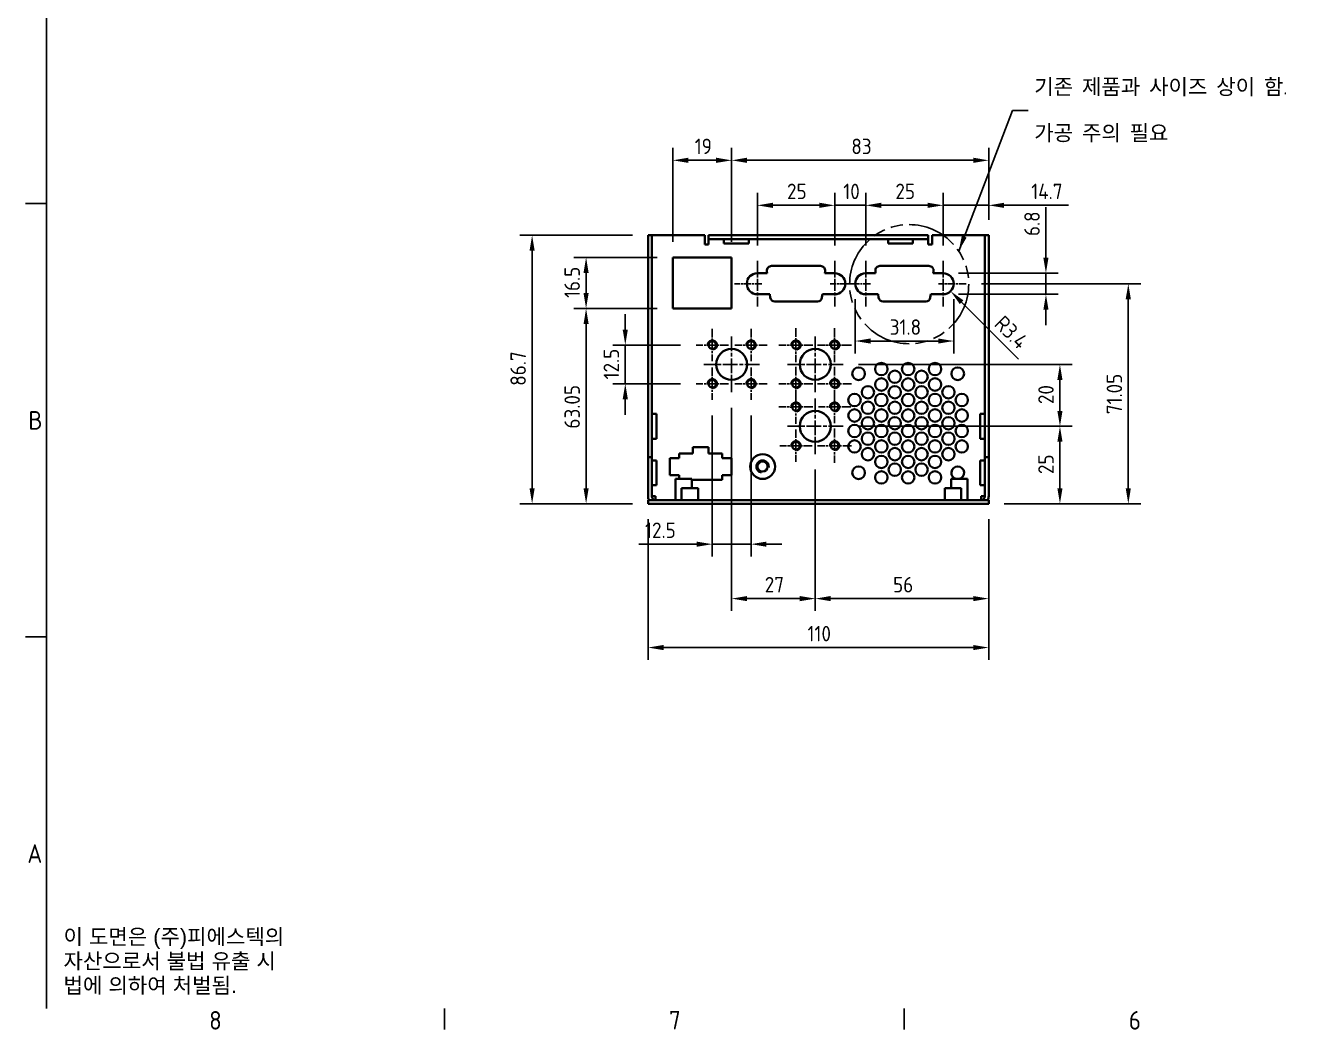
# Model space of a CAD drawing. Header units: millimetres. Extents: x 0 to 1188, y 0 to 840.
# Drawn here: x 13.2 to 423.1, y 13.1 to 337.5 of the extents above; entities that cross this region are included whole.
import ezdxf

# ---------------------------------------------------------------- set-up
doc = ezdxf.new("R2010")
doc.units = ezdxf.units.MM
doc.header["$LTSCALE"] = 2
doc.linetypes.add('CHAIN', pattern=[0.3543, 0.2362, -0.0295, 0.0591, -0.0295])
doc.linetypes.add('DOUBLE_DASH_CHAIN', pattern=[1.2403, 0.6614, -0.0827, 0.1654, -0.0827, 0.1654, -0.0827])
doc.layers.get('0').update_dxf_attribs({"color": 3, "lineweight": 25})
for name, color, linetype, lineweight in [('가시적인 것(ISO)', 3, 'Continuous', 40), ('가시적인 좁은 것(ISO)', 3, 'Continuous', 35), ('경계(ISO)', 7, 'Continuous', 25), ('기호(ISO)', 5, 'Continuous', 25), ('스케치 형상(ISO)', 3, 'Continuous', 25), ('중심 표식(ISO)', 1, 'Continuous', 25), ('치수(ISO)', 2, 'Continuous', 25)]:
    doc.layers.add(name, color=color, linetype=linetype, lineweight=lineweight)
doc.styles.add('문자 텍스트_PSTEK_POSCO', font='isocp.shx')
doc.styles.add('치수 텍스트_PSTEK_POSCO', font='isocp.shx')
doc.dimstyles.new('치수_PSTEK_POSCO', dxfattribs={"dimscale": 2, "dimtxt": 2.5, "dimasz": 2.5, "dimexe": 2, "dimexo": 2.5, "dimgap": 1, "dimtad": 1, "dimrnd": 1e-08, "dimdsep": 46, "dimtxsty": '치수 텍스트_PSTEK_POSCO', "dimcen": 0.09, "dimdle": 10, "dimclrd": 7, "dimclre": 7, "dimclrt": 2, "dimadec": 1, "dimazin": 2, "dimtfac": 1, "dimtmove": 0, "dimatfit": 3, "dimfxl": 0, "dimtolj": 1, "dimlwd": -1, "dimlwe": -1, "dimarcsym": 0})
doc.dimstyles.new('치수_PSTEK_POSCO$7', dxfattribs={"dimscale": 2, "dimtxt": 2.5, "dimasz": 2.5, "dimexe": 2, "dimexo": 2.5, "dimgap": 1, "dimtad": 1, "dimrnd": 1e-08, "dimdsep": 46, "dimtxsty": '치수 텍스트_PSTEK_POSCO', "dimcen": 0.09, "dimdle": 10, "dimclrd": 7, "dimclre": 7, "dimclrt": 2, "dimadec": 1, "dimazin": 2, "dimtfac": 1, "dimtmove": 0, "dimatfit": 3, "dimfxl": 0, "dimtolj": 1, "dimlwd": -1, "dimlwe": -1, "dimarcsym": 0})

# ---------------------------------------------------------------- blocks, each defined once
blk = doc.blocks.new('경계 Default Border')
at = {"layer": '경계(ISO)'}
for p, q in [((10, 140), (6.6, 140)), ((10, 70), (6.6, 70)), ((74.25, 10), (74.25, 6.6)), ((148.5, 10), (148.5, 6.6))]:
    blk.add_line(p, q, dxfattribs=at)
at = {"layer": '경계(ISO)', "flags": 128}
blk.add_lwpolyline([(10, 10), (10, 410)], dxfattribs=at)
at = {"layer": '경계(ISO)', "color": 2, "char_height": 3, "attachment_point": 7, "style": '문자 텍스트_PSTEK_POSCO'}
for s, insert in [('B', (7.08, 103.47)), ('A', (6.91, 33.49)), ('8', (36.27, 6.57)), ('7', (110.52, 6.59)), ('6', (184.77, 6.57))]:
    blk.add_mtext(s, dxfattribs=dict(at, insert=insert))
blk = doc.blocks.new('*D24')
at = {"layer": 'Defpoints', "color": 0}
for p in [(194.27, 262.56), (222.27, 262.56), (222.27, 246.06)]:
    blk.add_point(p, dxfattribs=at)
at = {"layer": '치수(ISO)', "color": 7}
for p, q in [((217.27, 262.56), (190.27, 262.56)), ((194.27, 251.06), (194.27, 257.56)), ((217.27, 246.06), (190.27, 246.06))]:
    blk.add_line(p, q, dxfattribs=at)
for points in [[(193.44, 257.56), (195.1, 257.56), (194.27, 262.56)], [(193.44, 251.06), (195.1, 251.06), (194.27, 246.06)]]:
    blk.add_solid(points, dxfattribs=at)
at = {"layer": '치수(ISO)', "color": 2, "insert": (189.77, 249.46), "char_height": 5, "attachment_point": 4, "rotation": 90, "style": '치수 텍스트_PSTEK_POSCO'}
blk.add_mtext('\\A1;16.5', dxfattribs=at)
blk = doc.blocks.new('*D25')
at = {"layer": 'Defpoints', "color": 0}
for p in [(222.27, 246.06), (194.27, 183.01), (214.27, 183.01)]:
    blk.add_point(p, dxfattribs=at)
at = {"layer": '치수(ISO)', "color": 7}
for p, q in [((217.27, 246.06), (190.27, 246.06)), ((194.27, 241.06), (194.27, 188.01)), ((209.27, 183.01), (190.27, 183.01))]:
    blk.add_line(p, q, dxfattribs=at)
for points in [[(193.44, 241.06), (195.1, 241.06), (194.27, 246.06)], [(193.44, 188.01), (195.1, 188.01), (194.27, 183.01)]]:
    blk.add_solid(points, dxfattribs=at)
at = {"layer": '치수(ISO)', "color": 2, "insert": (189.77, 207.28), "char_height": 5, "attachment_point": 4, "rotation": 90, "style": '치수 텍스트_PSTEK_POSCO'}
blk.add_mtext('\\A1;63.05', dxfattribs=at)
blk = doc.blocks.new('*D26')
at = {"layer": 'Defpoints', "color": 0}
for p in [(316.97, 254.06), (324.27, 183.01), (369.36, 183.01)]:
    blk.add_point(p, dxfattribs=at)
at = {"layer": '치수(ISO)', "color": 7}
for p, q in [((321.97, 254.06), (373.36, 254.06)), ((369.36, 249.06), (369.36, 188.01)), ((329.27, 183.01), (373.36, 183.01))]:
    blk.add_line(p, q, dxfattribs=at)
for points in [[(368.52, 249.06), (370.19, 249.06), (369.36, 254.06)], [(368.52, 188.01), (370.19, 188.01), (369.36, 183.01)]]:
    blk.add_solid(points, dxfattribs=at)
at = {"layer": '치수(ISO)', "color": 2, "insert": (364.86, 211.93), "char_height": 5, "attachment_point": 4, "rotation": 90, "style": '치수 텍스트_PSTEK_POSCO'}
blk.add_mtext('\\A1;71.05', dxfattribs=at)
blk = doc.blocks.new('*D27')
at = {"layer": 'Defpoints', "color": 0}
for p in [(277.27, 228.01), (277.27, 208.01), (347.28, 208.01)]:
    blk.add_point(p, dxfattribs=at)
at = {"layer": '치수(ISO)', "color": 7}
for p, q in [((282.27, 228.01), (351.28, 228.01)), ((347.28, 223.01), (347.28, 213.01)), ((282.27, 208.01), (351.28, 208.01))]:
    blk.add_line(p, q, dxfattribs=at)
for points in [[(346.45, 223.01), (348.11, 223.01), (347.28, 228.01)], [(346.45, 213.01), (348.11, 213.01), (347.28, 208.01)]]:
    blk.add_solid(points, dxfattribs=at)
at = {"layer": '치수(ISO)', "color": 2, "insert": (342.78, 215.2), "char_height": 5, "attachment_point": 4, "rotation": 90, "style": '치수 텍스트_PSTEK_POSCO'}
blk.add_mtext('\\A1;20', dxfattribs=at)
blk = doc.blocks.new('*D28')
at = {"layer": 'Defpoints', "color": 0}
for p in [(277.27, 208.01), (324.27, 183.01), (347.28, 183.01)]:
    blk.add_point(p, dxfattribs=at)
at = {"layer": '치수(ISO)', "color": 7}
for p, q in [((282.27, 208.01), (351.28, 208.01)), ((347.28, 203.01), (347.28, 188.01)), ((329.27, 183.01), (351.28, 183.01))]:
    blk.add_line(p, q, dxfattribs=at)
for points in [[(346.45, 203.01), (348.11, 203.01), (347.28, 208.01)], [(346.45, 188.01), (348.11, 188.01), (347.28, 183.01)]]:
    blk.add_solid(points, dxfattribs=at)
at = {"layer": '치수(ISO)', "color": 2, "insert": (342.78, 192.59), "char_height": 5, "attachment_point": 4, "rotation": 90, "style": '치수 텍스트_PSTEK_POSCO'}
blk.add_mtext('\\A1;25', dxfattribs=at)
blk = doc.blocks.new('*D29')
at = {"layer": 'Defpoints', "color": 0}
for p in [(268.27, 199.01), (324.27, 183.01), (268.27, 152.36)]:
    blk.add_point(p, dxfattribs=at)
at = {"layer": '치수(ISO)', "color": 7}
for p, q in [((268.27, 194.01), (268.27, 148.36)), ((324.27, 178.01), (324.27, 148.36)), ((319.27, 152.36), (273.27, 152.36))]:
    blk.add_line(p, q, dxfattribs=at)
for points in [[(273.27, 153.2), (273.27, 151.53), (268.27, 152.36)], [(319.27, 153.2), (319.27, 151.53), (324.27, 152.36)]]:
    blk.add_solid(points, dxfattribs=at)
at = {"layer": '치수(ISO)', "color": 2, "insert": (293.4, 156.86), "char_height": 5, "attachment_point": 4, "style": '치수 텍스트_PSTEK_POSCO'}
blk.add_mtext('\\A1;56', dxfattribs=at)
blk = doc.blocks.new('*D30')
at = {"layer": 'Defpoints', "color": 0}
for p in [(241.27, 219.01), (268.27, 199.01), (241.27, 152.36)]:
    blk.add_point(p, dxfattribs=at)
at = {"layer": '치수(ISO)', "color": 7}
for p, q in [((241.27, 214.01), (241.27, 148.36)), ((268.27, 194.01), (268.27, 148.36)), ((263.27, 152.36), (246.27, 152.36))]:
    blk.add_line(p, q, dxfattribs=at)
for points in [[(246.27, 153.2), (246.27, 151.53), (241.27, 152.36)], [(263.27, 153.2), (263.27, 151.53), (268.27, 152.36)]]:
    blk.add_solid(points, dxfattribs=at)
at = {"layer": '치수(ISO)', "color": 2, "insert": (251.96, 156.86), "char_height": 5, "attachment_point": 4, "style": '치수 텍스트_PSTEK_POSCO'}
blk.add_mtext('\\A1;27', dxfattribs=at)
blk = doc.blocks.new('*D31')
at = {"layer": 'Defpoints', "color": 0}
for p in [(309.57, 279.39), (324.27, 269.71), (309.57, 261.46)]:
    blk.add_point(p, dxfattribs=at)
at = {"layer": '치수(ISO)', "color": 7}
for p, q in [((309.57, 266.46), (309.57, 283.39)), ((324.27, 274.71), (324.27, 283.39)), ((304.57, 279.39), (299.57, 279.39)), ((309.57, 279.39), (324.27, 279.39)), ((329.27, 279.39), (350.03, 279.39))]:
    blk.add_line(p, q, dxfattribs=at)
for points in [[(304.57, 280.23), (304.57, 278.56), (309.57, 279.39)], [(329.27, 280.23), (329.27, 278.56), (324.27, 279.39)]]:
    blk.add_solid(points, dxfattribs=at)
at = {"layer": '치수(ISO)', "color": 2, "insert": (338.03, 283.89), "char_height": 5, "attachment_point": 4, "style": '치수 텍스트_PSTEK_POSCO'}
blk.add_mtext('\\A1;14.7', dxfattribs=at)
blk = doc.blocks.new('*D32')
at = {"layer": 'Defpoints', "color": 0}
for p in [(284.57, 279.39), (284.57, 261.46), (309.57, 261.46)]:
    blk.add_point(p, dxfattribs=at)
at = {"layer": '치수(ISO)', "color": 7}
for p, q in [((284.57, 266.46), (284.57, 283.39)), ((309.57, 266.46), (309.57, 283.39)), ((304.57, 279.39), (289.57, 279.39))]:
    blk.add_line(p, q, dxfattribs=at)
for points in [[(289.57, 280.23), (289.57, 278.56), (284.57, 279.39)], [(304.57, 280.23), (304.57, 278.56), (309.57, 279.39)]]:
    blk.add_solid(points, dxfattribs=at)
at = {"layer": '치수(ISO)', "color": 2, "insert": (294.15, 283.89), "char_height": 5, "attachment_point": 4, "style": '치수 텍스트_PSTEK_POSCO'}
blk.add_mtext('\\A1;25', dxfattribs=at)
blk = doc.blocks.new('*D33')
at = {"layer": 'Defpoints', "color": 0}
for p in [(284.57, 279.39), (274.57, 261.46), (284.57, 261.46)]:
    blk.add_point(p, dxfattribs=at)
at = {"layer": '치수(ISO)', "color": 7}
for p, q in [((274.57, 266.46), (274.57, 283.39)), ((284.57, 266.46), (284.57, 283.39)), ((269.57, 279.39), (264.57, 279.39)), ((274.57, 279.39), (284.57, 279.39)), ((289.57, 279.39), (294.57, 279.39))]:
    blk.add_line(p, q, dxfattribs=at)
for points in [[(269.57, 280.23), (269.57, 278.56), (274.57, 279.39)], [(289.57, 280.23), (289.57, 278.56), (284.57, 279.39)]]:
    blk.add_solid(points, dxfattribs=at)
at = {"layer": '치수(ISO)', "color": 2, "insert": (277.32, 283.89), "char_height": 5, "attachment_point": 4, "style": '치수 텍스트_PSTEK_POSCO'}
blk.add_mtext('\\A1;10', dxfattribs=at)
blk = doc.blocks.new('*D34')
at = {"layer": 'Defpoints', "color": 0}
for p in [(249.57, 279.39), (249.57, 261.46), (274.57, 261.46)]:
    blk.add_point(p, dxfattribs=at)
at = {"layer": '치수(ISO)', "color": 7}
for p, q in [((249.57, 266.46), (249.57, 283.39)), ((274.57, 266.46), (274.57, 283.39)), ((269.57, 279.39), (254.57, 279.39))]:
    blk.add_line(p, q, dxfattribs=at)
for points in [[(254.57, 280.23), (254.57, 278.56), (249.57, 279.39)], [(269.57, 280.23), (269.57, 278.56), (274.57, 279.39)]]:
    blk.add_solid(points, dxfattribs=at)
at = {"layer": '치수(ISO)', "color": 2, "insert": (259.15, 283.89), "char_height": 5, "attachment_point": 4, "style": '치수 텍스트_PSTEK_POSCO'}
blk.add_mtext('\\A1;25', dxfattribs=at)
blk = doc.blocks.new('*D35')
at = {"layer": 'Defpoints', "color": 0}
for p in [(241.27, 293.93), (222.27, 262.56), (241.27, 262.56)]:
    blk.add_point(p, dxfattribs=at)
at = {"layer": '치수(ISO)', "color": 7}
for p, q in [((222.27, 267.56), (222.27, 297.93)), ((241.27, 267.56), (241.27, 297.93)), ((227.27, 293.93), (236.27, 293.93))]:
    blk.add_line(p, q, dxfattribs=at)
for points in [[(227.27, 294.77), (227.27, 293.1), (222.27, 293.93)], [(236.27, 294.77), (236.27, 293.1), (241.27, 293.93)]]:
    blk.add_solid(points, dxfattribs=at)
at = {"layer": '치수(ISO)', "color": 2, "insert": (229.34, 298.43), "char_height": 5, "attachment_point": 4, "style": '치수 텍스트_PSTEK_POSCO'}
blk.add_mtext('\\A1;19', dxfattribs=at)
blk = doc.blocks.new('*D36')
at = {"layer": 'Defpoints', "color": 0}
for p in [(324.27, 293.93), (324.27, 269.71), (241.27, 262.56)]:
    blk.add_point(p, dxfattribs=at)
at = {"layer": '치수(ISO)', "color": 7}
for p, q in [((241.27, 267.56), (241.27, 297.93)), ((324.27, 274.71), (324.27, 297.93)), ((246.27, 293.93), (319.27, 293.93))]:
    blk.add_line(p, q, dxfattribs=at)
for points in [[(246.27, 294.77), (246.27, 293.1), (241.27, 293.93)], [(319.27, 294.77), (319.27, 293.1), (324.27, 293.93)]]:
    blk.add_solid(points, dxfattribs=at)
at = {"layer": '치수(ISO)', "color": 2, "insert": (279.92, 298.43), "char_height": 5, "attachment_point": 4, "style": '치수 텍스트_PSTEK_POSCO'}
blk.add_mtext('\\A1;83', dxfattribs=at)
blk = doc.blocks.new('*D37')
at = {"layer": 'Defpoints', "color": 0}
for p in [(214.27, 269.71), (176.83, 183.01), (214.27, 183.01)]:
    blk.add_point(p, dxfattribs=at)
at = {"layer": '치수(ISO)', "color": 7}
for p, q in [((209.27, 269.71), (172.83, 269.71)), ((176.83, 264.71), (176.83, 188.01)), ((209.27, 183.01), (172.83, 183.01))]:
    blk.add_line(p, q, dxfattribs=at)
for points in [[(176, 264.71), (177.67, 264.71), (176.83, 269.71)], [(176, 188.01), (177.67, 188.01), (176.83, 183.01)]]:
    blk.add_solid(points, dxfattribs=at)
at = {"layer": '치수(ISO)', "color": 2, "insert": (172.33, 221.11), "char_height": 5, "attachment_point": 4, "rotation": 90, "style": '치수 텍스트_PSTEK_POSCO'}
blk.add_mtext('\\A1;86.7', dxfattribs=at)
blk = doc.blocks.new('*D80')
at = {"layer": 'Defpoints', "color": 0}
for p in [(309.57, 257.46), (309.57, 250.66), (342.76, 250.66)]:
    blk.add_point(p, dxfattribs=at)
at = {"layer": '치수(ISO)', "color": 7}
for p, q in [((342.76, 262.46), (342.76, 278.76)), ((314.57, 257.46), (346.76, 257.46)), ((342.76, 250.66), (342.76, 257.46)), ((314.57, 250.66), (346.76, 250.66)), ((342.76, 245.66), (342.76, 240.66))]:
    blk.add_line(p, q, dxfattribs=at)
for points in [[(341.93, 262.46), (343.59, 262.46), (342.76, 257.46)], [(341.93, 245.66), (343.59, 245.66), (342.76, 250.66)]]:
    blk.add_solid(points, dxfattribs=at)
at = {"layer": '치수(ISO)', "color": 2, "insert": (338.26, 269.46), "char_height": 5, "attachment_point": 4, "rotation": 90, "style": '치수 텍스트_PSTEK_POSCO'}
blk.add_mtext('\\A1;6.8', dxfattribs=at)
blk = doc.blocks.new('*D81')
at = {"layer": 'Defpoints', "color": 0}
for p in [(309.57, 254.06), (311.97, 251.66)]:
    blk.add_point(p, dxfattribs=at)
at = {"layer": '치수(ISO)', "color": 7}
blk.add_line((333.9, 229.73), (315.51, 248.12), dxfattribs=at)
blk.add_solid([(316.1, 248.71), (314.92, 247.53), (311.97, 251.66)], dxfattribs=at)
at = {"layer": '치수(ISO)', "color": 2, "insert": (327.53, 242.46), "char_height": 5, "attachment_point": 4, "rotation": 315, "style": '치수 텍스트_PSTEK_POSCO'}
blk.add_mtext('\\A1;R3.4', dxfattribs=at)
blk = doc.blocks.new('*D82')
at = {"layer": 'Defpoints', "color": 0}
for p in [(281.17, 254.06), (312.97, 254.06), (312.97, 235.56)]:
    blk.add_point(p, dxfattribs=at)
at = {"layer": '치수(ISO)', "color": 7}
for p, q in [((281.17, 249.06), (281.17, 231.56)), ((312.97, 249.06), (312.97, 231.56)), ((286.17, 235.56), (307.97, 235.56))]:
    blk.add_line(p, q, dxfattribs=at)
for points in [[(286.17, 236.39), (286.17, 234.73), (281.17, 235.56)], [(307.97, 236.39), (307.97, 234.73), (312.97, 235.56)]]:
    blk.add_solid(points, dxfattribs=at)
at = {"layer": '치수(ISO)', "color": 2, "insert": (292.32, 240.06), "char_height": 5, "attachment_point": 4, "style": '치수 텍스트_PSTEK_POSCO'}
blk.add_mtext('\\A1;31.8', dxfattribs=at)
blk = doc.blocks.new('*D87')
at = {"layer": 'Defpoints', "color": 0}
for p in [(206.92, 234.26), (229.79, 234.26), (229.79, 221.76)]:
    blk.add_point(p, dxfattribs=at)
at = {"layer": '치수(ISO)', "color": 7}
for p, q in [((206.92, 239.26), (206.92, 244.26)), ((224.79, 234.26), (202.92, 234.26)), ((206.92, 221.76), (206.92, 234.26)), ((224.79, 221.76), (202.92, 221.76)), ((206.92, 216.76), (206.92, 211.76))]:
    blk.add_line(p, q, dxfattribs=at)
for points in [[(206.08, 239.26), (207.75, 239.26), (206.92, 234.26)], [(206.08, 216.76), (207.75, 216.76), (206.92, 221.76)]]:
    blk.add_solid(points, dxfattribs=at)
at = {"layer": '치수(ISO)', "color": 2, "insert": (202.42, 223.16), "char_height": 5, "attachment_point": 4, "rotation": 90, "style": '치수 텍스트_PSTEK_POSCO'}
blk.add_mtext('\\A1;12.5', dxfattribs=at)
blk = doc.blocks.new('*D88')
at = {"layer": 'Defpoints', "color": 0}
for p in [(235.02, 216.53), (247.52, 216.53), (247.52, 169.94)]:
    blk.add_point(p, dxfattribs=at)
at = {"layer": '치수(ISO)', "color": 7}
for p, q in [((235.02, 211.53), (235.02, 165.94)), ((247.52, 211.53), (247.52, 165.94)), ((230.02, 169.94), (211.31, 169.94)), ((247.52, 169.94), (235.02, 169.94)), ((252.52, 169.94), (257.52, 169.94))]:
    blk.add_line(p, q, dxfattribs=at)
for points in [[(230.02, 170.77), (230.02, 169.11), (235.02, 169.94)], [(252.52, 170.77), (252.52, 169.11), (247.52, 169.94)]]:
    blk.add_solid(points, dxfattribs=at)
at = {"layer": '치수(ISO)', "color": 2, "insert": (213.31, 174.44), "char_height": 5, "attachment_point": 4, "style": '치수 텍스트_PSTEK_POSCO'}
blk.add_mtext('\\A1;12.5', dxfattribs=at)
blk = doc.blocks.new('*D89')
at = {"layer": 'Defpoints', "color": 0}
for p in [(214.27, 183.01), (324.27, 183.01), (324.27, 136.55)]:
    blk.add_point(p, dxfattribs=at)
at = {"layer": '치수(ISO)', "color": 7}
for p, q in [((214.27, 178.01), (214.27, 132.55)), ((324.27, 178.01), (324.27, 132.55)), ((219.27, 136.55), (319.27, 136.55))]:
    blk.add_line(p, q, dxfattribs=at)
for points in [[(219.27, 137.38), (219.27, 135.71), (214.27, 136.55)], [(319.27, 137.38), (319.27, 135.71), (324.27, 136.55)]]:
    blk.add_solid(points, dxfattribs=at)
at = {"layer": '치수(ISO)', "color": 2, "insert": (265.77, 141.05), "char_height": 5, "attachment_point": 4, "style": '치수 텍스트_PSTEK_POSCO'}
blk.add_mtext('\\A1;110', dxfattribs=at)

msp = doc.modelspace()

# ---------------------------------------------------------------- linework, layer by layer
at = {"layer": '가시적인 것(ISO)'}
for p, q in [((215.47, 269.711), (214.27, 269.711)), ((214.27, 198.082), (214.27, 269.711)), ((215.47, 198.082), (215.47, 269.711)), ((215.47, 269.711), (216.67, 269.711)), ((232.57, 269.711), (216.67, 269.711)), ((232.57, 266.711), (232.57, 269.711)), ((233.77, 266.711), (232.57, 266.711)), ((233.77, 268.511), (233.77, 269.711)), ((304.77, 269.711), (233.77, 269.711)), ((233.77, 268.511), (233.77, 267.311)), ((304.77, 268.511), (233.77, 268.511)), ((233.77, 267.311), (233.77, 266.711)), ((238.77, 268.511), (238.77, 267.011)), ((246.77, 267.011), (238.77, 267.011)), ((246.77, 268.511), (246.77, 267.011)), ((291.77, 268.511), (291.77, 267.011)), ((299.77, 267.011), (291.77, 267.011)), ((299.77, 268.511), (299.77, 267.011)), ((304.77, 268.511), (304.77, 269.711)), ((304.77, 268.511), (304.77, 267.311)), ((304.77, 266.711), (304.77, 267.311)), ((305.97, 266.711), (304.77, 266.711)), ((321.87, 269.711), (305.97, 269.711)), ((305.97, 269.711), (305.97, 266.711)), ((323.07, 269.711), (321.87, 269.711)), ((323.07, 269.711), (324.27, 269.711)), ((323.07, 198.082), (323.07, 269.711)), ((324.27, 198.082), (324.27, 269.711)), ((222.27, 262.561), (241.27, 262.561)), ((222.27, 246.061), (222.27, 262.561)), ((241.27, 262.561), (241.27, 246.061)), ((254.164, 259.811), (269.976, 259.811)), ((289.164, 259.811), (304.976, 259.811)), ((249.57, 257.461), (252.756, 257.461)), ((252.756, 257.461), (252.674, 258.13)), ((271.465, 258.13), (271.384, 257.461)), ((271.384, 257.461), (274.57, 257.461)), ((284.57, 257.461), (287.756, 257.461)), ((287.756, 257.461), (287.674, 258.13)), ((306.465, 258.13), (306.384, 257.461)), ((306.384, 257.461), (309.57, 257.461)), ((253.584, 250.661), (249.57, 250.661)), ((253.709, 249.63), (253.584, 250.661)), ((270.556, 250.661), (270.43, 249.63)), ((274.57, 250.661), (270.556, 250.661)), ((288.584, 250.661), (284.57, 250.661)), ((288.709, 249.63), (288.584, 250.661)), ((305.556, 250.661), (305.43, 249.63)), ((309.57, 250.661), (305.556, 250.661)), ((241.27, 246.061), (222.27, 246.061)), ((268.941, 248.311), (255.198, 248.311)), ((303.941, 248.311), (290.198, 248.311)), ((215.47, 212.011), (216.97, 212.011)), ((216.97, 212.011), (216.97, 204.011)), ((321.57, 204.011), (321.57, 212.011)), ((323.07, 212.011), (321.57, 212.011)), ((215.47, 204.011), (216.97, 204.011)), ((228.77, 199.261), (228.77, 201.261)), ((228.77, 201.261), (233.77, 201.261)), ((233.77, 201.261), (233.77, 199.261)), ((323.07, 204.011), (321.57, 204.011)), ((214.27, 198.011), (214.27, 198.082)), ((215.47, 198.082), (214.27, 198.082)), ((214.27, 198.011), (215.47, 198.011)), ((214.27, 185.411), (214.27, 198.011)), ((215.47, 198.011), (215.47, 198.082)), ((215.47, 198.011), (215.47, 185.411)), ((215.47, 197.011), (216.97, 197.011)), ((216.97, 197.011), (216.97, 189.011)), ((221.32, 192.261), (221.32, 197.761)), ((221.32, 197.761), (224.32, 197.761)), ((224.32, 197.761), (224.32, 199.261)), ((224.32, 199.261), (228.77, 199.261)), ((233.77, 199.261), (238.22, 199.261)), ((238.22, 199.261), (238.22, 197.761)), ((238.22, 197.761), (241.22, 197.761)), ((241.22, 197.761), (241.22, 192.261)), ((321.57, 189.011), (321.57, 197.011)), ((323.07, 197.011), (321.57, 197.011)), ((323.07, 198.011), (323.07, 198.082)), ((323.07, 198.082), (324.27, 198.082)), ((323.07, 198.011), (324.27, 198.011)), ((323.07, 185.411), (323.07, 198.011)), ((324.27, 198.011), (324.27, 198.082)), ((324.27, 198.011), (324.27, 185.411)), ((215.47, 189.011), (216.97, 189.011)), ((224.32, 192.261), (221.32, 192.261)), ((223.12, 191.011), (228.42, 191.011)), ((223.12, 184.211), (223.12, 191.011)), ((224.32, 191.011), (224.32, 192.261)), ((228.42, 188.011), (228.42, 191.011)), ((238.22, 190.761), (228.42, 190.761)), ((241.22, 192.261), (238.22, 192.261)), ((238.22, 192.261), (238.22, 190.761)), ((312.12, 191.011), (317.42, 191.011)), ((312.12, 188.011), (312.12, 191.011)), ((317.42, 184.211), (317.42, 191.011)), ((323.07, 189.011), (321.57, 189.011)), ((216.67, 185.411), (216.67, 184.211)), ((225.12, 188.011), (230.42, 188.011)), ((225.12, 184.211), (225.12, 188.011)), ((230.42, 184.211), (230.42, 188.011)), ((310.12, 188.011), (315.42, 188.011)), ((310.12, 184.211), (310.12, 188.011)), ((315.42, 184.211), (315.42, 188.011)), ((321.87, 184.211), (321.87, 185.411)), ((214.27, 183.011), (214.27, 184.211)), ((324.27, 184.211), (214.27, 184.211)), ((214.27, 183.011), (324.27, 183.011)), ((324.27, 183.011), (324.27, 184.211))]:
    msp.add_line(p, q, dxfattribs=at)
for centre, radius in [((235.02, 234.261), 1.23), ((247.52, 234.261), 1.23), ((262.02, 234.261), 1.23), ((274.52, 234.261), 1.23), ((241.27, 228.011), 5), ((268.27, 228.011), 5), ((282.27, 225.011), 2.05), ((289.61, 226.511), 2), ((293.94, 224.011), 2), ((298.27, 226.511), 2), ((302.6, 224.011), 2), ((306.93, 226.511), 2), ((314.27, 225.011), 2.05), ((235.02, 221.761), 1.23), ((247.52, 221.761), 1.23), ((262.02, 221.761), 1.23), ((274.52, 221.761), 1.23), ((289.61, 221.511), 2), ((298.27, 221.511), 2), ((306.93, 221.511), 2), ((280.95, 216.511), 2), ((285.28, 219.011), 2), ((289.61, 216.511), 2), ((293.94, 219.011), 2), ((298.27, 216.511), 2), ((302.6, 219.011), 2), ((306.93, 216.511), 2), ((311.26, 219.011), 2), ((315.59, 216.511), 2), ((262.02, 214.261), 1.23), ((274.52, 214.261), 1.23), ((280.95, 211.511), 2), ((285.28, 214.011), 2), ((289.61, 211.511), 2), ((293.94, 214.011), 2), ((298.27, 211.511), 2), ((302.6, 214.011), 2), ((306.93, 211.511), 2), ((311.26, 214.011), 2), ((315.59, 211.511), 2), ((268.27, 208.011), 5), ((285.28, 209.011), 2), ((293.94, 209.011), 2), ((302.6, 209.011), 2), ((311.26, 209.011), 2), ((280.95, 206.511), 2), ((285.28, 204.011), 2), ((289.61, 206.511), 2), ((293.94, 204.011), 2), ((298.27, 206.511), 2), ((302.6, 204.011), 2), ((306.93, 206.511), 2), ((311.26, 204.011), 2), ((315.59, 206.511), 2), ((262.02, 201.761), 1.23), ((274.52, 201.761), 1.23), ((280.95, 201.511), 2), ((285.28, 199.011), 2), ((289.61, 201.511), 2), ((293.94, 199.011), 2), ((298.27, 201.511), 2), ((302.6, 199.011), 2), ((306.93, 201.511), 2), ((311.26, 199.011), 2), ((315.59, 201.511), 2), ((251.27, 195.011), 4), ((289.61, 196.511), 2), ((298.27, 196.511), 2), ((306.93, 196.511), 2), ((251.27, 195.011), 1.621), ((282.27, 193.011), 2.05), ((289.61, 191.511), 2), ((293.94, 194.011), 2), ((298.27, 191.511), 2), ((302.6, 194.011), 2), ((306.93, 191.511), 2)]:
    msp.add_circle(centre, radius, dxfattribs=at)
for centre, radius, start, end in [((254.164, 258.311), 1.5, 90, 186.94098), ((269.976, 258.311), 1.5, 353.05902, 90), ((289.164, 258.311), 1.5, 90, 186.94098), ((304.976, 258.311), 1.5, 353.05902, 90), ((249.57, 254.061), 3.4, 90, 270), ((274.57, 254.061), 3.4, 270, 90), ((284.57, 254.061), 3.4, 90, 270), ((309.57, 254.061), 3.4, 270, 90), ((255.198, 249.811), 1.5, 186.94098, 270), ((268.941, 249.811), 1.5, 270, 353.05902), ((290.198, 249.811), 1.5, 186.94098, 270), ((303.941, 249.811), 1.5, 270, 353.05902), ((314.27, 193.011), 2.05, 282.68038, 257.31962), ((216.67, 185.411), 2.4, 180, 210), ((216.67, 185.411), 1.2, 180, 270), ((321.87, 185.411), 1.2, 270, 0), ((321.87, 185.411), 2.4, 330, 0)]:
    msp.add_arc(centre, radius, start, end, dxfattribs=at)
for points in [[(216.67, 185.411), (216.135, 185.431), (215.626, 185.451), (215.502, 185.472), (215.481, 185.475), (215.47, 185.479), (215.47, 185.482)], [(321.87, 185.411), (322.405, 185.431), (322.914, 185.451), (323.037, 185.472), (323.059, 185.475), (323.07, 185.479), (323.07, 185.482)]]:
    msp.add_open_spline(points, degree=3, knots=[0, 0, 0, 0, 1.337845, 1.337845, 1.337845, 1.5707963, 1.5707963, 1.5707963, 1.5707963], dxfattribs=at)
for points in [[(216.67, 185.411), (216.251, 185.419), (215.837, 185.427), (215.475, 185.435)], [(321.87, 185.411), (322.289, 185.419), (322.703, 185.427), (323.065, 185.435)]]:
    msp.add_open_spline(points, degree=3, dxfattribs=at)
at = {"layer": '가시적인 좁은 것(ISO)'}
for centre, radius, start, end in [((235.02, 234.261), 1.5, 280, 190), ((247.52, 234.261), 1.5, 280, 190), ((262.02, 234.261), 1.5, 280, 190), ((274.52, 234.261), 1.5, 280, 190), ((235.02, 221.761), 1.5, 280, 190), ((247.52, 221.761), 1.5, 280, 190), ((262.02, 221.761), 1.5, 280, 190), ((274.52, 221.761), 1.5, 280, 190), ((262.02, 214.261), 1.5, 280, 190), ((274.52, 214.261), 1.5, 280, 190), ((262.02, 201.761), 1.5, 280, 190), ((274.52, 201.761), 1.5, 280, 190), ((251.27, 195.011), 2, 350, 260)]:
    msp.add_arc(centre, radius, start, end, dxfattribs=at)
at = {"layer": '스케치 형상(ISO)', "color": 6, "linetype": 'DOUBLE_DASH_CHAIN', "ltscale": 12.177649}
msp.add_circle((298.589, 253.932), 19.231, dxfattribs=at)
at = {"layer": '중심 표식(ISO)', "linetype": 'CHAIN', "ltscale": 8.222835}
for p, q in [((249.57, 261.461), (249.57, 246.661)), ((274.57, 261.461), (274.57, 246.661)), ((284.57, 261.461), (284.57, 246.661)), ((309.57, 261.461), (309.57, 246.661))]:
    msp.add_line(p, q, dxfattribs=at)
at = {"layer": '중심 표식(ISO)', "linetype": 'CHAIN', "ltscale": 4.944773}
for p, q in [((251.07, 254.061), (242.17, 254.061)), ((281.97, 254.061), (273.07, 254.061)), ((286.07, 254.061), (277.17, 254.061)), ((316.97, 254.061), (308.07, 254.061))]:
    msp.add_line(p, q, dxfattribs=at)
at = {"layer": '중심 표식(ISO)', "linetype": 'CHAIN', "ltscale": 5.810959}
for p, q in [((235.02, 239.491), (235.02, 229.032)), ((247.52, 239.491), (247.52, 229.032)), ((274.52, 239.491), (274.52, 229.032)), ((240.249, 234.261), (229.79, 234.261)), ((252.749, 234.261), (242.29, 234.261)), ((279.749, 234.261), (269.29, 234.261)), ((235.02, 226.991), (235.02, 216.532)), ((247.52, 226.991), (247.52, 216.532)), ((240.249, 221.761), (229.79, 221.761)), ((252.749, 221.761), (242.29, 221.761)), ((274.52, 219.491), (274.52, 209.032)), ((279.749, 214.261), (269.29, 214.261)), ((262.02, 206.991), (262.02, 196.532)), ((267.249, 201.761), (256.79, 201.761))]:
    msp.add_line(p, q, dxfattribs=at)
at = {"layer": '중심 표식(ISO)', "linetype": 'CHAIN', "ltscale": 6.111541}
for p, q in [((262.02, 239.761), (262.02, 228.761)), ((274.52, 239.761), (274.52, 228.761)), ((267.52, 234.261), (256.52, 234.261)), ((280.02, 234.261), (269.02, 234.261)), ((262.02, 227.261), (262.02, 216.261)), ((274.52, 227.261), (274.52, 216.261)), ((267.52, 221.761), (256.52, 221.761)), ((280.02, 221.761), (269.02, 221.761)), ((262.02, 219.761), (262.02, 208.761)), ((267.52, 214.261), (256.52, 214.261)), ((274.52, 207.261), (274.52, 196.261)), ((280.02, 201.761), (269.02, 201.761))]:
    msp.add_line(p, q, dxfattribs=at)
at = {"layer": '중심 표식(ISO)', "linetype": 'CHAIN', "ltscale": 10.000767}
for p, q in [((241.27, 237.011), (241.27, 219.011)), ((268.27, 237.011), (268.27, 219.011)), ((250.27, 228.011), (232.27, 228.011)), ((277.27, 228.011), (259.27, 228.011)), ((268.27, 217.011), (268.27, 199.011)), ((277.27, 208.011), (259.27, 208.011))]:
    msp.add_line(p, q, dxfattribs=at)

# ---------------------------------------------------------------- block references
at = {"xscale": 2, "yscale": 2, "zscale": 2}
msp.add_blockref('경계 Default Border', (0, 0), dxfattribs=at)

# ---------------------------------------------------------------- texts
at = {"layer": '기호(ISO)', "color": 2, "char_height": 5, "attachment_point": 4}
for s, insert, width, line_spacing_factor, style in [('{\\fISOCP|b0|i0;\\H5.0000;기존 제품과 사이즈 상이 함.\\P가공 주의 필요 }', (338.977, 309.973), 95.44696, 1.78626, '치수 텍스트_PSTEK_POSCO'), ('{\\fArial|b0|i0;\\H5.0000;이 도면은 (주)피에스텍의\\P자산으로서 불법 유출 시 \\P법에 의하여 처벌됨.}', (25.51, 35.029), 78.61221, 0.944221, '문자 텍스트_PSTEK_POSCO')]:
    msp.add_mtext(s, dxfattribs=dict(at, insert=insert, width=width, line_spacing_factor=line_spacing_factor, style=style))

# ---------------------------------------------------------------- dimensions: what is measured, and where the dimension line sits
at = {"layer": '치수(ISO)', "color": 7}
for base, p1, p2, angle, override, picture, middle in [((241.27, 293.935), (222.27, 262.561), (241.27, 262.561), 180, {"dimdec": 2, "dimtp": 0, "dimtm": 0, "dimtdec": 2, "dimtofl": 0, "dimatfit": 1}, '*D35', (231.77, 293.935)), ((324.27, 293.935), (241.27, 262.561), (324.27, 269.711), 180, {"dimdec": 2, "dimtp": 0, "dimtm": 0, "dimtdec": 2, "dimtofl": 0, "dimatfit": 1}, '*D36', (282.77, 293.935)), ((249.57, 279.392), (274.57, 261.461), (249.57, 261.461), 180, {"dimdec": 2, "dimtp": 0, "dimtm": 0, "dimtdec": 2, "dimtofl": 0, "dimatfit": 1}, '*D34', (262.07, 279.392)), ((284.57, 279.392), (274.57, 261.461), (284.57, 261.461), 180, {"dimdec": 2, "dimtp": 0, "dimtm": 0, "dimtdec": 2, "dimtofl": 1, "dimatfit": 1}, '*D33', (279.57, 279.392)), ((284.57, 279.392), (309.57, 261.461), (284.57, 261.461), 180, {"dimdec": 2, "dimtp": 0, "dimtm": 0, "dimtdec": 2, "dimtofl": 0, "dimatfit": 1}, '*D32', (297.07, 279.392)), ((309.57, 279.392), (324.27, 269.711), (309.57, 261.461), 180, {"dimdec": 2, "dimtp": 0, "dimtm": 0, "dimtdec": 2, "dimtofl": 1, "dimatfit": 1}, '*D31', (343.025, 279.392)), ((342.759, 250.661), (309.57, 257.461), (309.57, 250.661), 270, {"dimdec": 2, "dimtp": 0, "dimtm": 0, "dimtdec": 2, "dimtofl": 1, "dimatfit": 1}, '*D80', (342.759, 273.111)), ((176.833, 183.011), (214.27, 269.711), (214.27, 183.011), 270, {"dimdec": 2, "dimtp": 0, "dimtm": 0, "dimtdec": 2, "dimtofl": 0, "dimatfit": 1}, '*D37', (176.833, 226.361)), ((194.27, 262.561), (222.27, 246.061), (222.27, 262.561), 90, {"dimdec": 2, "dimtp": 0, "dimtm": 0, "dimtdec": 2, "dimtofl": 0, "dimatfit": 1}, '*D24', (194.27, 254.311)), ((312.97, 235.559), (281.17, 254.061), (312.97, 254.061), 180, {"dimdec": 2, "dimtp": 0, "dimtm": 0, "dimtdec": 2, "dimtofl": 0, "dimatfit": 1}, '*D82', (297.07, 235.559)), ((369.358, 183.011), (316.97, 254.061), (324.27, 183.011), 90, {"dimdec": 2, "dimtp": 0, "dimtm": 0, "dimtdec": 2, "dimtofl": 0, "dimatfit": 1}, '*D26', (369.358, 218.536)), ((194.27, 183.011), (222.27, 246.061), (214.27, 183.011), 90, {"dimdec": 2, "dimtp": 0, "dimtm": 0, "dimtdec": 2, "dimtofl": 0, "dimatfit": 1}, '*D25', (194.27, 214.536)), ((206.917, 234.261), (229.79, 221.761), (229.79, 234.261), 90, {"dimdec": 2, "dimtp": 0, "dimtm": 0, "dimtdec": 2, "dimtofl": 1, "dimatfit": 1}, '*D87', (206.917, 228.011)), ((347.28, 208.011), (277.27, 228.011), (277.27, 208.011), 90, {"dimdec": 2, "dimtp": 0, "dimtm": 0, "dimtdec": 2, "dimtofl": 0, "dimatfit": 1}, '*D27', (347.28, 218.011)), ((241.27, 152.363), (268.27, 199.011), (241.27, 219.011), 180, {"dimdec": 2, "dimtp": 0, "dimtm": 0, "dimtdec": 2, "dimtofl": 0, "dimatfit": 1}, '*D30', (254.77, 152.363)), ((247.52, 169.94), (235.02, 216.532), (247.52, 216.532), 180, {"dimdec": 2, "dimtp": 0, "dimtm": 0, "dimtdec": 2, "dimtofl": 1, "dimatfit": 1}, '*D88', (218.166, 169.94)), ((347.28, 183.011), (277.27, 208.011), (324.27, 183.011), 90, {"dimdec": 2, "dimtp": 0, "dimtm": 0, "dimtdec": 2, "dimtofl": 0, "dimatfit": 1}, '*D28', (347.28, 195.511)), ((268.27, 152.363), (324.27, 183.011), (268.27, 199.011), 180, {"dimdec": 2, "dimtp": 0, "dimtm": 0, "dimtdec": 2, "dimtofl": 0, "dimatfit": 1}, '*D29', (296.27, 152.363)), ((324.27, 136.548), (214.27, 183.011), (324.27, 183.011), 180, {"dimdec": 2, "dimtp": 0, "dimtm": 0, "dimtdec": 2, "dimtofl": 0, "dimatfit": 1}, '*D89', (269.27, 136.548))]:
    dim = msp.add_linear_dim(base=base, p1=p1, p2=p2, angle=angle, dimstyle='치수_PSTEK_POSCO', override=override, dxfattribs=at)
    dim.commit()
    dim.dimension.update_dxf_attribs({"geometry": picture, "text_midpoint": middle, "dimtype": 160})
dim = msp.add_radius_dim(center=(309.57, 254.061), mpoint=(311.974, 251.657), dimstyle='치수_PSTEK_POSCO', override={"dimdec": 2, "dimcen": 0, "dimtp": 0, "dimtm": 0, "dimtdec": 2, "dimtofl": 0}, dxfattribs=at)
dim.commit()
dim.dimension.update_dxf_attribs({"geometry": '*D81', "text_midpoint": (328.416, 235.215), "dimtype": 164})

# ---------------------------------------------------------------- leaders
at = {"layer": '기호(ISO)', "color": 7, "annotation_type": 0, "has_hookline": 1, "hookline_direction": 0, "text_width": 84.089}
msp.add_leader([(314.586, 264.605), (331.977, 309.973), (336.977, 309.973)], dimstyle='치수_PSTEK_POSCO$7', override={"dimtad": 0}, dxfattribs=at)

doc.saveas('drawing.dxf')
